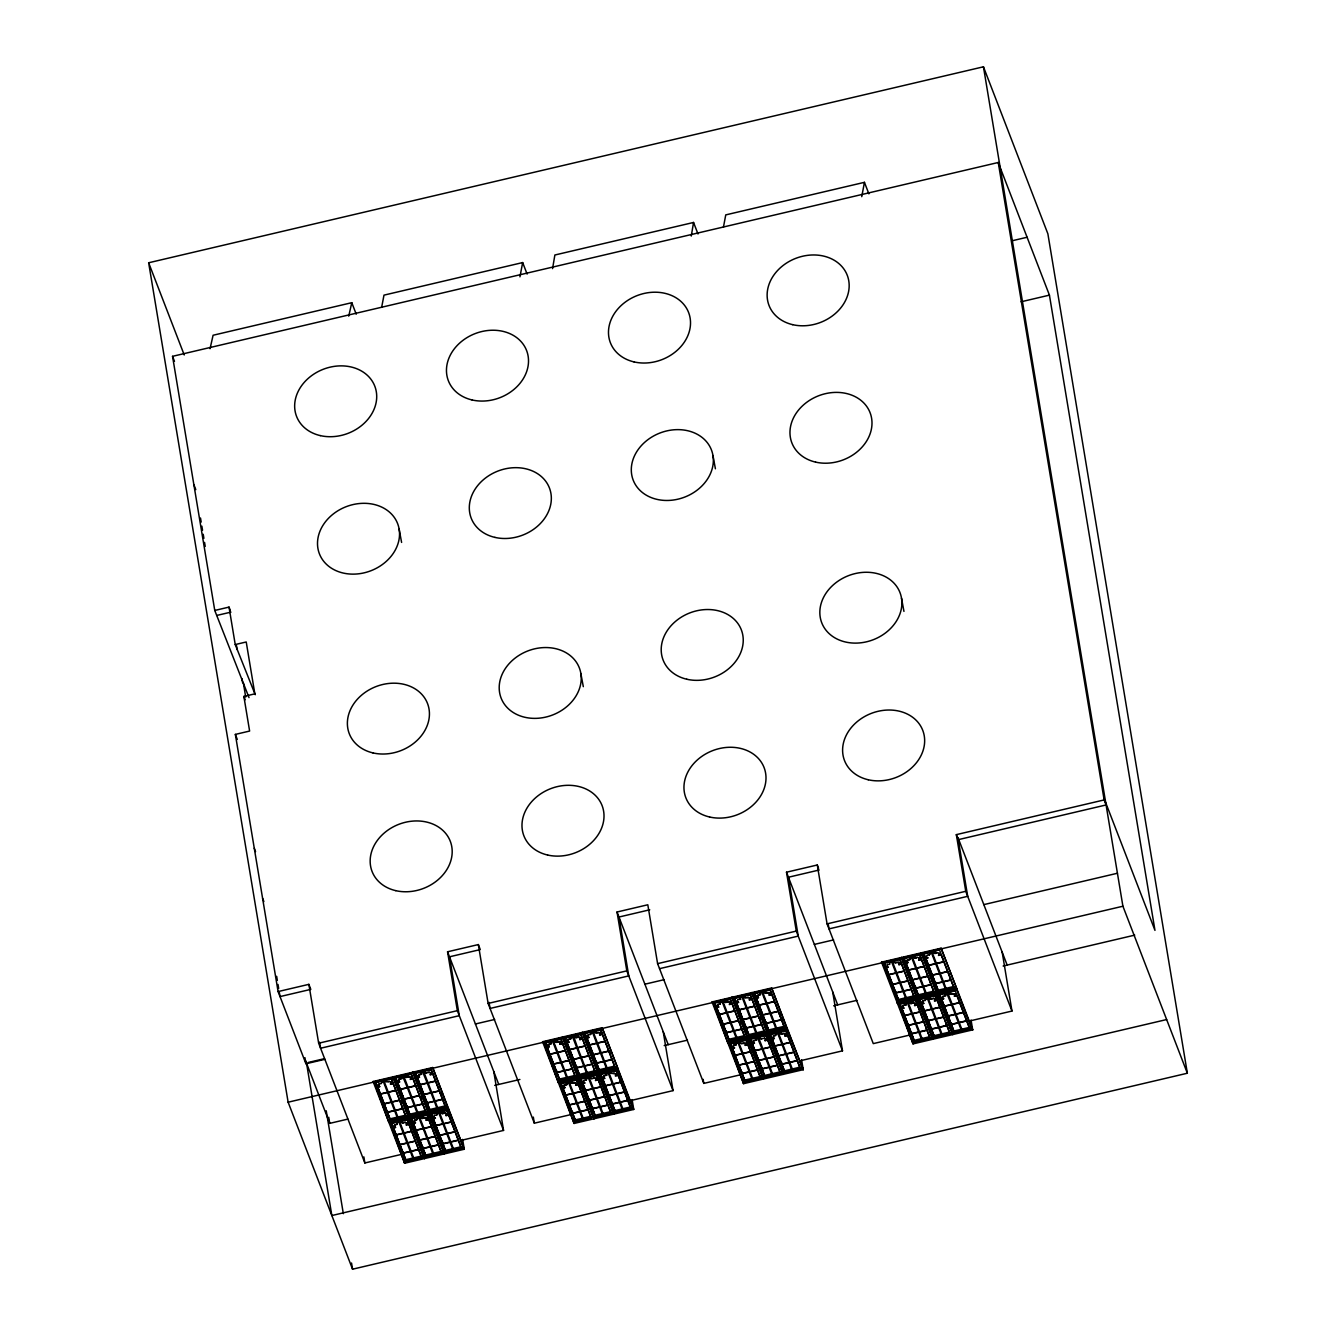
<?xml version="1.0" encoding="UTF-8"?>
<svg xmlns="http://www.w3.org/2000/svg" width="1336" height="1336" viewBox="0 0 1336 1336"><rect width="100%" height="100%" fill="white"/><g stroke="black" fill="none" stroke-linecap="round" stroke-linejoin="round"><path stroke-width="1.5" d="M390.513 1120.737L375.65 1082.177L390.513 1120.737L406.194 1117.046L391.314 1078.503L375.65 1082.177M406.278 1161.585L391.415 1123.042L406.278 1161.585L421.959 1157.911L407.096 1119.368L391.415 1123.042M410.386 1116.061L395.506 1077.517L410.386 1116.061L426.067 1112.387L411.187 1073.843L395.506 1077.517M426.151 1156.926L411.271 1118.382L426.151 1156.926L441.832 1153.252L426.952 1114.692L411.271 1118.382M430.242 1111.402L415.362 1072.858L430.242 1111.402L445.923 1107.728L431.044 1069.167L415.362 1072.858M446.007 1152.267L431.144 1113.706L446.007 1152.267L461.688 1148.576L446.808 1110.032L431.144 1113.706M559.984 1080.941L545.121 1042.397L559.984 1080.941L575.666 1077.267L560.786 1038.707L545.121 1042.397M575.749 1121.806L560.886 1083.262L575.749 1121.806L591.43 1118.115L576.567 1079.572L560.886 1083.262M579.857 1076.282L564.978 1037.738L579.857 1076.282L595.539 1072.608L580.659 1034.047L564.978 1037.738M595.622 1117.147L580.742 1078.586L595.622 1117.147L611.303 1113.456L596.424 1074.912L580.742 1078.586M599.714 1071.622L584.834 1033.062L599.714 1071.622L615.395 1067.932L600.515 1029.388L584.834 1033.062M615.478 1112.47L600.615 1073.927L615.478 1112.47L631.16 1108.796L616.28 1070.253L600.615 1073.927M729.456 1041.161L714.593 1002.601L729.456 1041.161L745.137 1037.471L730.258 998.927L714.593 1002.601M745.221 1082.01L730.358 1043.466L745.221 1082.01L760.902 1078.336L746.039 1039.792L730.358 1043.466M749.329 1036.502L734.449 997.942L749.329 1036.502L765.01 1032.812L750.131 994.268L734.449 997.942M765.094 1077.35L750.214 1038.807L765.094 1077.35L780.775 1073.676L765.895 1035.116L750.214 1038.807M769.185 1031.826L754.306 993.283L769.185 1031.826L784.867 1028.152L769.987 989.609L754.306 993.283M784.95 1072.691L770.087 1034.148L784.95 1072.691L800.631 1069.017L785.752 1030.457L770.087 1034.148M898.928 1001.365L884.065 962.822L898.928 1001.365L914.609 997.691L899.746 959.148L884.065 962.822M914.692 1042.23L899.829 1003.687L914.692 1042.23L930.374 1038.556L915.511 999.996L899.829 1003.687M918.801 996.706L903.921 958.162L918.801 996.706L934.482 993.032L919.602 954.472L903.921 958.162M934.565 1037.571L919.686 999.011L934.565 1037.571L950.247 1033.88L935.367 995.337L919.686 999.011M938.657 992.047L923.777 953.503L938.657 992.047L954.338 988.356L939.458 949.812L923.777 953.503M954.422 1032.912L939.559 994.351L954.422 1032.912L970.103 1029.221L955.223 990.677L939.559 994.351M373.111 1081.525L432.697 1067.531L448.328 1108.997L428.605 1113.055L412.824 1072.19L413.876 1072.524L428.706 1110.967L428.472 1113.656L408.732 1117.714L392.968 1076.849L394.02 1077.183L408.849 1115.627L408.732 1117.714L388.876 1122.374L374.147 1081.843L373.111 1081.525L404.641 1163.238L464.277 1149.244L462.64 1139.391M389.912 1122.708L404.641 1163.238L403.656 1157.327M408.599 1118.315L424.497 1158.579L409.785 1118.048M428.472 1113.656L444.37 1153.903L429.641 1113.372M542.583 1041.729L602.169 1027.735L617.933 1068.6L598.077 1073.259L582.296 1032.411L583.348 1032.728L598.177 1071.171L598.077 1073.259L578.204 1077.935L562.439 1037.07L563.491 1037.404L578.321 1075.831L578.204 1077.935L558.348 1082.594L543.618 1042.063L542.583 1041.729L574.113 1123.442L633.748 1109.448L632.112 1099.611M559.383 1082.911L574.113 1123.442L573.461 1119.518M578.07 1078.536L593.969 1118.783L579.256 1078.252M597.943 1073.877L613.842 1114.124L599.112 1073.593M712.055 1001.95L771.64 987.955L787.271 1029.421L767.549 1033.479L751.767 992.615L752.819 992.949L767.649 1031.392L767.415 1034.081L747.676 1038.139L731.911 997.274L732.963 997.608L747.676 1038.139L727.819 1042.798L713.09 1002.267L712.055 1001.95L743.584 1083.663L803.22 1069.668L801.583 1059.815M728.855 1043.132L743.584 1083.663L742.933 1079.722M747.542 1038.74L763.44 1079.004L748.728 1038.473M767.415 1034.081L783.313 1074.344L768.584 1033.813M881.526 962.154L941.112 948.176L956.877 989.024L937.02 993.683L921.239 952.835L922.291 953.152L937.12 991.596L936.887 994.301L917.147 998.359L901.382 957.495L902.435 957.828L917.147 998.359L897.291 1003.019L897.391 1000.931L882.562 962.488L881.526 962.154L913.056 1043.884L972.692 1029.872L971.055 1020.036M898.326 1003.353L913.056 1043.884L912.404 1039.942M917.014 998.961L932.912 1039.208L918.199 998.677M936.887 994.301L952.785 1034.548L938.056 994.017M402.754 1108.796L395.389 1110.533L398.546 1118.7L405.91 1116.979L391.314 1078.503M418.535 1149.661L411.154 1151.398L414.31 1159.564L421.675 1157.828L407.096 1119.368M422.627 1104.137L415.245 1105.874L418.402 1114.04L425.783 1112.32L411.187 1073.843M438.392 1145.002L431.01 1146.739L434.167 1154.905L441.548 1153.168L426.952 1114.692M442.483 1099.478L435.118 1101.215L438.275 1109.381L445.639 1107.644L431.044 1069.167M458.248 1140.343L450.883 1142.063L454.04 1150.246L461.404 1148.509L446.808 1110.032M572.242 1069.017L564.861 1070.754L568.017 1078.92L575.382 1077.183L560.786 1038.707M588.007 1109.882L580.626 1111.602L583.782 1119.785L591.147 1118.048L576.567 1079.572M592.098 1064.358L584.717 1066.078L587.873 1074.261L595.255 1072.524L580.659 1034.047M607.863 1105.206L600.482 1106.943L603.638 1115.126L611.02 1113.389L596.424 1074.912M611.955 1059.698L604.59 1061.419L607.746 1069.602L615.111 1067.865L600.515 1029.388M627.72 1100.547L620.355 1102.283L623.511 1110.45L630.876 1108.73L616.28 1070.253M741.714 1029.238L734.332 1030.958L737.489 1039.141L744.853 1037.404L730.258 998.927M757.479 1070.086L750.097 1071.823L753.254 1079.989L760.618 1078.269L746.039 1039.792M761.57 1024.562L754.189 1026.298L757.345 1034.465L764.726 1032.745L750.131 994.268M777.335 1065.427L769.953 1067.163L773.11 1075.33L780.491 1073.593L765.895 1035.116M781.426 1019.902L774.062 1021.639L777.218 1029.805L784.583 1028.069L769.987 989.609M797.191 1060.767L789.826 1062.487L792.983 1070.67L800.347 1068.934L785.752 1030.457M911.185 989.442L903.804 991.178L906.96 999.345L914.325 997.625L899.746 959.148M926.95 1030.307L919.569 1032.043L922.725 1040.21L930.09 1038.473L915.511 999.996M931.042 984.782L923.66 986.519L926.817 994.685L934.198 992.949L919.602 954.472M946.807 1025.647L939.425 1027.367L942.581 1035.55L949.963 1033.813L935.367 995.337M939.458 949.812L924.679 953.787M955.223 990.677L940.444 994.652M387.273 1112.303L387.473 1110.8M407.129 1107.644L407.33 1106.141M403.038 1153.168L403.238 1151.665M426.986 1102.968L427.203 1101.482M422.894 1148.492L423.094 1147.006M442.75 1143.833L442.967 1142.347M556.745 1072.507L556.945 1071.021M576.601 1067.848L576.801 1066.362M572.509 1113.372L572.71 1111.886M596.457 1063.189L596.674 1061.702M592.366 1108.713L592.566 1107.227M612.222 1104.054L612.439 1102.551M726.216 1032.728L726.417 1031.242M746.072 1028.069L746.273 1026.566M741.981 1073.593L742.181 1072.09M765.929 1023.409L766.146 1021.906M761.837 1068.934L762.038 1067.431M781.71 1064.258L781.911 1062.771M895.688 992.949L895.888 991.446M915.544 988.273L915.745 986.786M911.453 1033.797L911.653 1032.31M935.4 983.613L935.617 982.127M931.309 1029.138L931.509 1027.651M951.182 1024.478L951.382 1022.975M552.57 268.619L554.874 255.009L693.551 222.461L698.01 233.984M691.263 236.054L693.551 222.461M723.444 227.187L725.749 214.896L864.442 182.331L868.884 193.854M861.753 196.676L864.442 182.331M381.645 307.363L383.983 295.139L522.66 262.574L527.119 274.097M519.938 276.853L522.66 262.574M210.053 348.696L213.092 335.252L351.786 302.688L356.228 314.21M348.729 316.131L351.786 302.688M398.696 1079.488L398.445 1081.041L399.781 1081.926L397.66 1082.427L400.282 1089.241L407.33 1087.587L402.804 1076.649M394.22 1125.73L395.072 1124.728M434.334 1115.694L434.083 1117.23L435.419 1118.115L433.281 1118.616L435.903 1125.43L442.951 1123.776L438.726 1112.821M568.167 1039.709L567.917 1041.245M564.076 1085.233L563.825 1086.769L565.161 1087.654L563.024 1088.155L565.662 1094.969L572.693 1093.316L568.468 1082.36M583.548 1081.292L584.416 1080.273M603.805 1075.898L603.555 1077.451L604.891 1078.336L602.753 1078.837L605.392 1085.65L612.422 1083.997L608.197 1073.025L606.41 1073.493L606.344 1075.229M737.639 999.929L737.155 1001.532L738.725 1002.351L736.604 1002.852L739.225 1009.665L746.273 1008.012L742.031 997.04L740.261 997.508M733.548 1045.437L733.297 1046.99L734.633 1047.875L732.495 1048.376L735.134 1055.189L742.165 1053.536L737.94 1042.564M926.984 955.474L926.499 957.094L928.069 957.895L925.932 958.396L928.553 965.21L935.601 963.557L931.376 952.601M903.019 1005.657L902.769 1007.194M942.364 997.057L945.905 995.654L944.769 995.019L945.354 993.917L948.41 993.199M401.501 1077.15L401.852 1078.82L398.495 1079.438L399.364 1081.876L398.161 1082.36M421.374 1072.491L421.107 1074.01M397.41 1122.674L396.859 1124.528M551.117 1042.03L550.332 1043.049L551.467 1043.7L547.927 1045.086L549.397 1046.806L547.259 1047.307L549.898 1054.121L556.928 1052.467L552.703 1041.495L550.916 1041.946M586.738 1078.219L586.203 1080.072M606.611 1073.56L606.962 1075.229L603.588 1075.847L604.473 1078.286L603.254 1078.77M740.445 997.574L740.194 999.261L738.023 999.495M759.766 993.917L760.318 992.915M742.816 1042.948L745.889 1043.316L745.438 1045.203L747.893 1044.618L745.07 1045.42L745.672 1043.399L741.68 1043.6L739.209 1042.314L736.153 1043.032L736.086 1044.785M736.353 1043.099L735.936 1044.952M756.209 1038.439L756.577 1040.109L753.203 1040.727L754.088 1043.165L752.869 1043.65M775.531 1034.782L777.669 1033.246L781.894 1044.218L774.863 1045.871L772.225 1039.057L774.362 1038.556L773.026 1037.655M890.06 962.454C888.891 964.358 891.329 964.425 887.638 964.375L887.054 964.742M905.274 1004.321L907.411 1002.785L911.636 1013.757L904.606 1015.41L901.967 1008.596L904.105 1008.095L902.535 1007.277L902.819 1005.607L906.175 1004.989L903.487 1005.357M945.554 993.984L945.287 995.504M430.843 1073.593L430.075 1074.812L432.914 1074.01L430.459 1074.578L430.91 1072.708L427.837 1072.34M428.672 1119.752L426.368 1120.102L426.819 1118.232L425.499 1117.781M448.529 1115.092L446.224 1115.443L446.675 1113.573L445.356 1113.122L442.433 1113.706M562.506 1043.767L560.202 1044.117L560.652 1042.247L559.467 1041.662L556.411 1042.397M618 1075.296L615.696 1075.664M731.978 1003.987L729.673 1004.338L730.124 1002.451L728.805 1002.017M751.851 999.328L749.546 999.679L749.997 997.792L746.907 997.424M787.472 1035.517L785.167 1035.868L785.618 1033.997L784.432 1033.413L781.376 1034.131L778.504 1033.162L782.696 1044.017L790.077 1042.297M921.322 959.532L919.018 959.883L919.469 958.012L918.149 957.561M941.179 954.873L938.874 955.223L939.325 953.353L938.006 952.902M917.231 1005.056L914.909 1005.407M953.136 993.717L954.873 994.285L954.271 996.305L957.094 995.504L954.639 996.088L955.09 994.201L953.904 993.633L950.848 994.351M381.244 1083.529L378.622 1084.097L378.355 1085.784L379.925 1086.585L377.787 1087.087L380.426 1093.9L387.457 1092.247L383.232 1081.292M379.307 1083.863L378.589 1085.7M434.801 1115.393L433.699 1116.428L435.002 1118.082L433.782 1118.549M576.066 1037.721L572.225 1036.736L570.789 1037.287L570.572 1039.074L567.967 1039.658L567.683 1041.328L569.253 1042.147L567.132 1042.631L569.754 1049.445L576.801 1047.808L572.559 1036.836L570.589 1038.74M588.508 1034.749L587.773 1036.586L589.126 1037.471L586.988 1037.972L589.61 1044.785L596.658 1043.132L592.433 1032.177L590.579 1034.214M571.975 1083.245L569.737 1082.11L566.681 1082.811L566.097 1083.913L567.232 1084.565L563.875 1085.183L564.744 1087.621L563.525 1088.088M718.25 1004.288L717.532 1006.125L718.868 1007.01L716.731 1007.511L719.369 1014.325L726.4 1012.671L722.175 1001.716L720.588 1002.25L720.321 1003.92M757.295 995.203L759.867 994.552M734.015 1045.153L732.913 1046.171L734.215 1047.825L732.996 1048.309M887.722 964.508L886.77 966.412L888.34 967.231L886.202 967.732L888.841 974.545L895.872 972.892L891.646 961.92L889.86 962.388M906.91 960.083L909.666 959.465L911.219 957.294M923.36 1000.697L922.625 1002.534L923.961 1003.419L921.84 1003.92L924.462 1010.734L931.509 1009.081L927.267 998.126L925.681 998.66L925.28 1000.497M943.132 995.904L942.264 997.942L943.834 998.76L941.696 999.261L944.335 1006.075L951.366 1004.422L946.84 993.483M388.191 1081.793L386.171 1081.609M408.048 1077.133L406.027 1076.95M557.663 1041.996L555.642 1041.83M576.267 1037.721L578.571 1036.953M402.704 1123.042L405.008 1122.257M403.956 1122.641L400.199 1122.04M422.56 1118.366L425.633 1117.648M572.175 1083.245L576.417 1083.112L575.599 1085.216L578.421 1084.415L575.966 1084.982M611.136 1073.359L616.146 1073.777L615.328 1075.881L617.967 1075.263M895.354 962.822L898.41 962.104L899.596 962.672L899.145 964.559L901.6 963.974L898.777 964.776L899.378 962.755L894.586 962.254M915.21 958.146L917.531 957.378M916.463 957.762L912.705 957.16M935.083 953.487L937.388 952.718M936.336 953.102L932.561 952.485M782.629 1033.747L780.608 1033.58M911.119 1003.67L913.423 1002.902M912.371 1003.286L907.077 1002.685L905.624 1003.236L905.574 1004.839M939.676 1007.16L932.311 1008.897L928.119 998.042L931.008 999.161L934.048 998.293L935.233 998.86L934.782 1000.747L937.237 1000.18L934.398 1000.981L935 998.961L933.279 998.376M931.008 999.161L932.227 998.627M952.1 993.967L950.08 993.784M381.445 1081.743L386.371 1081.509M382.931 1081.308L381.211 1083.446M422.61 1071.856L420.573 1073.509L421.725 1074.161L417.934 1075.563L419.638 1077.267L417.517 1077.768L420.139 1084.582L427.186 1082.928L422.66 1071.99L426.451 1072.841M422.36 1118.366L418.519 1117.38L417.082 1117.931L417.016 1119.535M418.569 1117.514L416.882 1119.384M720.388 1002.167L723.444 1001.466M438.425 1112.838L436.738 1114.725M568.184 1082.377L566.631 1084.398M909.732 957.712L912.772 957.01L915.01 958.146M934.866 953.487L931.025 952.485L929.589 953.052L929.522 954.806L927.368 955.056M931.075 952.618L929.238 954.973M757.462 1037.805L756.026 1038.356L755.959 1040.109L753.404 1040.777L753.153 1042.331L754.489 1043.216L752.368 1043.717L754.99 1050.53L762.038 1048.877L757.512 1037.938L761.503 1038.807M148.647 262.774L983.446 66.8L1047.875 233.8L1187.353 1073.226L352.554 1269.2L288.125 1102.2L148.647 262.774L184.234 354.975M249.03 697.626L214.762 610.452L172.544 356.328L998.242 162.491L1049.428 295.139L1154.972 930.374L1103.786 797.726M1012.922 240.58L1027.083 237.257M1021.105 301.786L1049.428 295.139M214.762 610.452L229.024 607.095L230.31 610.452M216.699 615.462L230.961 612.122M229.024 607.095L235.236 644.553L246.225 641.981L254.842 693.852L243.87 696.423L249.615 731.059L235.353 734.399L278.088 991.579L305.944 1063.773L324.648 1059.381M278.088 991.579L308.866 984.348L310.804 989.375L280.026 996.589L279.358 992.531M448.328 1108.997L464.227 1149.244L460.87 1140.443L503.555 1130.423L457.346 1010.667L447.56 951.783L478.338 944.569L480.275 949.579L449.497 956.81L459.283 1015.677L320.59 1048.242L319.571 1042.147M630.341 1100.647L673.027 1090.627L626.818 970.871L617.032 912.004L647.81 904.773L657.596 963.64L703.805 1083.396L740.177 1074.862M787.271 1029.421L803.17 1069.668L799.813 1060.868L842.498 1050.847L796.289 931.092L786.503 872.208L817.281 864.993L818.584 868.333M956.342 834.633L1104.154 799.93L1106.091 804.957L958.279 839.659L956.342 834.633L965.761 891.296L1011.97 1011.051L969.285 1021.071M649.747 909.799L618.969 917.03L628.755 975.898L490.061 1008.446L489.043 1002.367M819.218 870.003L788.44 877.234L798.227 936.102L659.533 968.667M308.866 984.348L318.653 1043.216L457.346 1010.667M478.338 944.569L488.124 1003.436L626.818 970.871M657.596 963.64L796.289 931.092M817.281 864.993L827.067 923.861L965.761 891.296M308.416 1062.421L324.531 1058.646M475.416 1023.977L494.654 1019.468M644.887 984.198L664.126 979.672M814.359 944.402L833.597 939.893M983.83 904.622L1117.464 873.243M374.147 1081.843L392.834 1077.451M394.02 1077.183L412.707 1072.791M413.876 1072.524L432.563 1068.132M543.618 1042.063L562.306 1037.671M563.491 1037.404L582.179 1033.012M583.348 1032.728L602.035 1028.353M713.09 1002.267L731.777 997.892M732.963 997.608L751.65 993.216M752.819 992.949L771.507 988.557M882.562 962.488L901.249 958.096M902.435 957.828L921.122 953.436M922.291 953.152L940.978 948.777M288.125 1102.2L1122.908 906.225L1187.353 1073.226M376.535 1082.477L391.281 1079.004M396.391 1077.801L411.154 1074.344M416.264 1073.142L431.01 1069.685M546.006 1042.681L560.753 1039.224M565.863 1038.022L580.626 1034.565M585.736 1033.363L600.482 1029.889M715.478 1002.902L730.224 999.428M735.334 998.242L750.097 994.769M755.207 993.567L769.953 990.11M884.95 963.106L899.696 959.649M904.823 958.446L919.569 954.99M550.85 1043.7L548.094 1044.318L548.979 1046.756L547.76 1047.24M590.579 1034.381L587.823 1034.982L588.708 1037.437L587.489 1037.905M590.428 1034.548L590.646 1032.628L593.702 1031.926L600.382 1032.912L599.931 1034.799L602.386 1034.214L599.547 1035.033L600.148 1033.012M379.507 1086.552L378.288 1087.02M419.237 1077.217L418.018 1077.684M568.852 1042.097L567.633 1042.564M738.324 1002.317L737.105 1002.785M887.922 967.18L886.703 967.665M927.652 957.862L926.433 958.33M562.473 1043.733L559.834 1044.351L560.435 1042.331L558.698 1041.763M731.944 1003.937L729.306 1004.572L729.907 1002.551M751.817 999.278L749.162 999.896L749.913 998.677L748.678 997.357L745.354 998.059L742.883 996.973L747.058 1007.828L754.439 1006.091M921.289 959.498L918.634 960.116L919.235 958.096M395.64 1090.326L388.258 1092.063L384.067 1081.208M415.496 1085.667L408.115 1087.404L403.94 1076.549L406.595 1077.501M435.352 1081.008L427.988 1082.728L423.796 1071.889L426.267 1072.975L428.956 1072.223M565.111 1050.547L557.73 1052.267L553.538 1041.429L556.21 1042.381M584.968 1045.888L577.586 1047.608L573.762 1036.719M604.824 1041.212L597.459 1042.948L593.267 1032.093L596.157 1033.212L599.196 1032.344M734.583 1010.751L727.201 1012.488L723.01 1001.633L725.882 1002.601M774.312 1001.432L766.931 1003.169L762.739 992.314M904.054 970.971L896.673 972.708L892.481 961.853L895.153 962.805M923.911 966.312L916.529 968.032L912.354 957.177M395.74 1090.593L388.358 1092.314L392.032 1101.849L399.414 1100.112M415.596 1085.918L408.215 1087.654L411.906 1097.19L419.27 1095.453M435.452 1081.258L428.088 1082.995L431.762 1092.531L439.143 1090.794M565.212 1050.797L557.83 1052.534L561.504 1062.07L568.885 1060.333M585.068 1046.138L577.686 1047.875L581.377 1057.394L588.742 1055.674M604.924 1041.479L597.559 1043.199L601.233 1052.735L608.615 1050.998M734.683 1011.018L727.302 1012.738L730.976 1022.274L738.357 1020.554M754.539 1006.342L747.158 1008.079L750.849 1017.615L758.213 1015.878M774.396 1001.683L767.031 1003.419L770.705 1012.955L778.086 1011.218M904.155 971.222L896.773 972.959L900.447 982.494L907.829 980.758M924.011 966.563L916.63 968.299L920.32 977.835L927.685 976.098M399.514 1100.38L392.133 1102.1L395.289 1110.283L402.67 1108.546M419.37 1095.704L412.006 1097.44L415.145 1105.623L422.527 1103.887M439.243 1091.044L431.862 1092.781L435.018 1100.947L442.383 1099.227M568.986 1060.584L561.604 1062.32L564.761 1070.487L572.142 1068.767M588.842 1055.924L581.477 1057.661L584.617 1065.827L591.998 1064.091M608.715 1051.265L601.334 1052.985L604.49 1061.168L611.855 1059.431M738.457 1020.804L731.076 1022.541L734.232 1030.707L741.614 1028.97M758.314 1016.145L750.949 1017.865L754.088 1026.048L761.47 1024.311M778.187 1011.469L770.805 1013.206L773.962 1021.372L781.326 1019.652M907.929 981.008L900.548 982.745L903.704 990.911L911.085 989.191M927.785 976.349L920.42 978.086L923.56 986.252L930.942 984.532M400.633 1102.618L404.808 1101.632M420.489 1097.958L424.681 1096.973M440.346 1093.282L442.45 1092.798M570.105 1062.821L574.28 1061.853M589.961 1058.162L594.153 1057.177M609.834 1053.503L611.921 1053.018M739.576 1023.042L743.751 1022.057M759.433 1018.383L763.624 1017.397M779.305 1013.723L781.393 1013.222M909.048 983.263L913.223 982.277M928.904 978.587L933.096 977.618M948.777 973.927L950.865 973.443M306.412 1062.905L329.741 1123.359L347.861 1119.1M494.721 1085.383L519.904 1079.471M664.192 1045.604L687.455 1040.143M833.664 1005.808L856.927 1000.347M1003.136 966.028L1134.715 935.133M390.529 1118.733L405.276 1115.276L406.194 1117.046M410.386 1114.074L425.149 1110.617L426.067 1112.387M430.259 1109.414L445.005 1105.941L445.923 1107.728M560.001 1078.954L574.747 1075.497L575.666 1077.267M579.857 1074.294L594.62 1070.821L595.539 1072.608M599.73 1069.618L614.476 1066.161L615.395 1067.932M729.473 1039.158L744.219 1035.701L745.137 1037.471M749.329 1034.498L764.092 1031.041L765.01 1032.812M769.202 1029.839L783.948 1026.382L784.867 1028.152M898.944 999.378L913.69 995.921L914.609 997.691M918.817 994.719L933.563 991.245L934.482 993.032M938.674 990.059L953.42 986.586L954.338 988.356M388.976 1120.286L407.664 1115.894M408.849 1115.627L427.537 1111.235M428.706 1110.967L447.393 1106.575M558.448 1080.507L577.135 1076.115M578.321 1075.831L597.008 1071.455M598.177 1071.171L616.865 1066.779M727.92 1040.711L746.607 1036.335M747.793 1036.051L766.48 1031.659M767.649 1031.392L786.336 1027M897.391 1000.931L916.078 996.539M917.264 996.272L935.952 991.88M937.12 991.596L955.808 987.22M388.876 1122.374L448.462 1108.379M558.348 1082.594L617.933 1068.6M727.819 1042.798L787.405 1028.82M897.291 1003.019L956.877 989.024M392.3 1123.325L407.046 1119.869M412.173 1118.666L426.919 1115.209M432.029 1114.007L446.775 1110.533M561.771 1083.546L576.517 1080.089M581.644 1078.887L596.39 1075.413M601.501 1074.211L616.247 1070.754M731.243 1043.75L745.989 1040.293M751.116 1039.091L765.862 1035.634M770.972 1034.431L785.718 1030.975M900.715 1003.971L915.477 1000.514M920.587 999.311L935.334 995.838M434.718 1115.276L436.688 1114.976M584.617 1082.962L583.398 1083.429M595.839 1080.323L598.294 1079.738L595.455 1080.557L596.29 1078.436L593.201 1078.085M903.687 1008.045L902.468 1008.513M943.416 998.727L942.197 999.194M428.639 1119.718L425.984 1120.336L426.585 1118.315M448.495 1115.042L445.857 1115.677L446.458 1113.656M787.438 1035.483L784.8 1036.101L785.401 1034.081L783.664 1033.513M917.181 1005.023L914.542 1005.641L915.36 1003.536L913.407 1003.052M411.404 1131.191L404.023 1132.928L399.831 1122.073M431.261 1126.532L423.896 1128.252L419.704 1117.397M451.134 1121.856L443.752 1123.593L439.561 1112.738M580.876 1091.412L573.495 1093.132L569.303 1082.277M600.732 1086.736L593.368 1088.473L589.176 1077.618M620.605 1082.077L613.224 1083.813L609.032 1072.958L611.337 1073.259M750.348 1051.616L742.966 1053.352L738.775 1042.497M770.204 1046.956L762.839 1048.693L758.648 1037.838L761.537 1038.94L764.576 1038.072M919.819 1011.836L912.438 1013.556L908.246 1002.701L910.918 1003.67M411.505 1131.442L404.123 1133.178L407.797 1142.714L415.179 1140.977M431.361 1126.782L423.98 1128.519L427.67 1138.055L435.035 1136.318M451.234 1122.123L443.853 1123.843L447.527 1133.379L454.908 1131.659M580.976 1091.662L573.595 1093.399L577.269 1102.918L584.65 1101.198M600.833 1087.003L593.451 1088.723L597.142 1098.259L604.507 1096.522M620.706 1082.327L613.324 1084.064L616.998 1093.6L624.38 1091.863M750.448 1051.866L743.066 1053.603L746.74 1063.139L754.122 1061.402M770.304 1047.207L762.923 1048.944L766.613 1058.479L773.978 1056.743M790.177 1042.548L782.796 1044.284L786.47 1053.803L793.851 1052.083M919.919 1012.087L912.538 1013.824L916.212 1023.343L923.593 1021.622M939.776 1007.428L932.394 1009.148L936.085 1018.683L943.45 1016.963M415.279 1141.228L407.897 1142.965L411.054 1151.131L418.435 1149.411M435.135 1136.569L427.77 1138.305L430.91 1146.472L438.291 1144.752M455.008 1131.909L447.627 1133.646L450.783 1141.812L458.148 1140.076M584.75 1101.448L577.369 1103.185L580.525 1111.352L587.907 1109.615M604.607 1096.789L597.242 1098.509L600.382 1106.692L607.763 1104.955M624.48 1092.13L617.098 1093.85L620.255 1102.033L627.636 1100.296M754.222 1061.669L746.841 1063.389L749.997 1071.572L757.378 1069.835M774.078 1056.993L766.714 1058.73L769.853 1066.896L777.235 1065.176M793.951 1052.334L786.57 1054.071L789.726 1062.237L797.108 1060.5M923.694 1021.873L916.312 1023.61L919.469 1031.776L926.85 1030.039M943.55 1017.214L936.185 1018.95L939.325 1027.117L946.706 1025.38M318.653 1043.216L364.862 1162.971L401.234 1154.438M488.124 1003.436L534.333 1123.192L570.706 1114.641M909.649 1035.083L873.276 1043.616L827.067 923.861M406.294 1159.598L421.04 1156.141L421.959 1157.911M426.167 1154.939L440.913 1151.465L441.832 1153.252M446.024 1150.279L460.77 1146.806L461.688 1148.576M575.766 1119.818L590.512 1116.345L591.43 1118.115M595.639 1115.142L610.385 1111.686L611.303 1113.456M615.495 1110.483L630.241 1107.026L631.16 1108.796M745.237 1080.022L759.984 1076.565L760.902 1078.336M765.11 1075.363L779.857 1071.906L780.775 1073.676M784.967 1070.704L799.713 1067.23L800.631 1069.017M914.709 1040.243L929.455 1036.769L930.374 1038.556M934.582 1035.584L949.328 1032.11L950.247 1033.88M954.438 1030.908L969.184 1027.451L970.103 1029.221M404.741 1161.151L423.428 1156.759M424.614 1156.492L443.301 1152.1M444.47 1151.816L463.158 1147.44M574.213 1121.355L592.9 1116.979M594.086 1116.696L612.773 1112.303M613.942 1112.036L632.629 1107.644L633.698 1109.465L602.169 1027.735M743.684 1081.575L762.372 1077.183M763.557 1076.916L782.245 1072.524M783.414 1072.24L802.101 1067.865M913.156 1041.779L931.843 1037.404M933.029 1037.12L951.716 1032.745M952.885 1032.461L971.573 1028.069L972.641 1029.889M1166.645 1019.552L331.846 1215.543L306.211 1061.235M727.051 1002.1L728.187 1001.833M766.78 992.765L769.853 993.132L769.402 995.019L771.857 994.435L769.018 995.236L769.62 993.216L763.09 992.281L760.117 992.832L759.917 994.285M388.108 1081.676L389.244 1081.408M407.964 1077L411.054 1077.367L410.603 1079.254L413.058 1078.67L410.219 1079.471L410.82 1077.451L409.1 1076.883M613.074 1073.409L614.209 1073.142M574.463 1082.611L571.775 1083.379L569.67 1082.243M424.865 1117.748L422.176 1118.499L420.055 1117.38M720.071 1003.954L717.582 1004.522L718.451 1006.977L717.232 1007.444M568.652 1039.408L570.539 1038.99M925.18 1000.363L922.675 1000.948L923.56 1003.386L922.341 1003.854M420.857 1074.194L418.953 1074.411L418.302 1076.365M773.661 1035.701L775.465 1035.216M399.08 1079.07L404.357 1076.365M733.932 1045.019L735.835 1044.802M604.189 1075.48L606.193 1075.263M586.237 1079.939L583.732 1080.507L583.448 1082.193L585.018 1082.995L582.897 1083.496L585.519 1090.31L592.566 1088.656L588.324 1077.701M564.543 1084.932L566.33 1084.732M416.765 1119.718L414.26 1120.303L415.145 1122.741L413.926 1123.209M891.312 961.82L892.916 961.669M741.697 996.94L745.171 997.274M552.369 1041.395L553.972 1041.245M778.938 1032.995L775.882 1033.697C775.615 1036.135 776.583 1035.383 773.06 1036.068L773.945 1038.506L772.726 1038.974M607.847 1072.925L609.466 1072.775M439.995 1112.571L436.939 1113.272L436.872 1114.859M906.576 962.989L907.795 962.521L906.493 960.868L910.284 959.465L909.382 958.797M756.961 998.126L758.18 997.641L756.877 995.988L760.668 994.585L759.7 994.368M394.053 1127.885L395.272 1127.4L394.404 1124.962L397.143 1124.344L397.209 1122.591L400.266 1121.889L402.503 1123.025M739.91 999.428L740.795 999.245L739.91 998.593M720.037 1004.087L720.154 1003.87M765.611 993.283L763.173 992.13M741.68 1043.6L739.142 1042.464M592.032 1078.586L587.99 1077.584L586.554 1078.152L586.487 1079.905M728.938 1001.883L725.114 1002.05M579.206 1037.137L580.442 1038.473L579.69 1039.692L582.529 1038.89L580.075 1039.458L580.525 1037.588L575.499 1037.17M389.227 1081.542L391.181 1082.026L390.73 1083.913L393.185 1083.329L390.363 1084.147L390.964 1082.127M445.489 1112.988L441.665 1113.155M404.992 1122.407L406.946 1122.891L406.495 1124.778L408.95 1124.194L406.127 1124.995L406.879 1123.776L405.626 1122.457M589.527 1077.584L591.648 1078.703L594.971 1078.002L596.207 1079.321M439.911 1112.704L442.233 1113.706M416.832 1119.635L414.461 1120.353L414.21 1121.889L415.546 1122.791L413.425 1123.292L416.047 1130.106L423.094 1128.452L418.853 1117.48M914.058 1003.085L915.294 1004.422M764.442 1038.206L765.762 1038.657L765.311 1040.527L767.766 1039.959L764.927 1040.761L765.528 1038.74M614.827 1073.342L616.08 1074.662M575.098 1082.661L576.35 1083.98M429.591 1072.257L430.676 1072.791M394.354 1126.565L395.69 1127.45L393.552 1127.951L396.191 1134.765L403.221 1133.112L398.996 1122.14M925.297 1000.029L926.933 998.009L930.774 999.011M950.364 978.653L951.082 979.939M966.128 1019.518L966.846 1020.787M930.507 983.329L931.225 984.599M946.272 1024.178L946.99 1025.463M910.634 987.989L911.352 989.258M926.399 1028.854L927.134 1030.123M780.892 1018.449L781.61 1019.719M796.657 1059.298L797.375 1060.584M761.036 1023.109L761.754 1024.378M776.8 1063.974L777.519 1065.243M741.163 1027.768L741.881 1029.054M756.928 1068.633L757.662 1069.902M611.42 1058.229L612.139 1059.515M627.185 1099.094L627.903 1100.363M591.564 1062.888L592.282 1064.174M607.329 1103.753L608.047 1105.039M571.691 1067.564L572.409 1068.833M587.456 1108.412L588.191 1109.698M441.949 1098.025L442.667 1099.294M457.714 1138.873L458.432 1140.159M422.092 1102.684L422.811 1103.953M437.857 1143.549L438.575 1144.818M402.219 1107.344L402.938 1108.613M417.984 1148.208L418.719 1149.478M950.647 994.335L947.975 993.383L952.167 1004.238L959.549 1002.501L956.91 995.687M255.243 694.703L235.236 644.553M1007.16 965.076L957.912 837.455L967.698 896.322L829.005 928.887L828.337 924.813M941.112 948.176L972.692 1029.872M956.743 989.625L971.573 1028.069M932.211 952.518L936.402 963.373L943.784 961.636L941.145 954.839L938.49 955.457L939.091 953.436M921.239 952.835L952.785 1034.548M911.503 957.261L915.745 968.233L908.697 969.886L906.075 963.072L908.196 962.571L906.726 960.851M901.382 957.495L932.912 1039.208M786.503 872.208L837.689 1004.872M771.64 987.955L803.17 1069.668M761.904 992.381L766.129 1003.353L759.082 1005.006L756.46 998.192L758.597 997.691L757.111 995.971M751.767 992.615L783.313 1074.344M731.911 997.274L763.44 1079.004M617.032 912.004L668.217 1044.652M617.8 1069.201L632.629 1107.644M582.296 1032.411L613.842 1114.124M562.439 1037.07L593.969 1118.783M447.56 951.783L498.745 1084.431M172.544 356.328L174.482 361.355M432.697 1067.531L464.227 1149.244M193.854 484.601L195.791 489.611M412.824 1072.19L444.37 1153.903M392.968 1076.849L424.497 1158.579M243.87 696.423L245.156 699.763M235.353 734.399L237.29 739.426M254.274 848.243L255.56 851.6M262.591 898.276L263.877 901.616M961.82 1029.188L962.271 1031.058M946.055 988.323L946.506 990.21M941.947 1033.847L942.398 1035.734M926.182 992.982L926.633 994.869M922.09 1038.506L922.541 1040.393M906.326 997.641L906.777 999.528M792.348 1068.967L792.799 1070.854M776.583 1028.102L777.034 1029.989M772.475 1073.626L772.926 1075.513M756.71 1032.778L757.161 1034.648M752.619 1078.286L753.07 1080.173M736.854 1037.437L737.305 1039.324M622.877 1108.746L623.327 1110.633M607.112 1067.898L607.563 1069.785M603.004 1113.422L603.455 1115.293M587.239 1072.557L587.69 1074.445M583.147 1118.082L583.598 1119.969M567.382 1077.217L567.833 1079.104M453.405 1148.543L453.856 1150.43M437.64 1107.678L438.091 1109.565M433.532 1153.202L433.983 1155.089M417.767 1112.337L418.218 1114.224M413.676 1157.861L414.127 1159.748M397.911 1117.013L398.362 1118.883M961.502 1029.254L961.937 1031.141M945.738 988.389L946.172 990.277M941.63 1033.914L942.064 1035.801M925.865 993.065L926.299 994.953M921.773 1038.573L922.207 1040.477M906.008 997.725L906.443 999.612M792.031 1069.034L792.465 1070.938M776.266 1028.186L776.684 1030.073M772.158 1073.71L772.592 1075.597M756.393 1032.845L756.827 1034.732M752.302 1078.369L752.736 1080.256M736.537 1037.504L736.971 1039.391M622.559 1108.83L622.994 1110.717M606.794 1067.965L607.212 1069.852M602.686 1113.489L603.12 1115.376M586.921 1072.624L587.356 1074.511M582.83 1118.148L583.264 1120.036M567.065 1077.3L567.499 1079.187M453.088 1148.609L453.522 1150.496M437.323 1107.761L437.74 1109.648M433.215 1153.285L433.649 1155.172M417.45 1112.42L417.884 1114.307M413.358 1157.945L413.793 1159.832M397.594 1117.08L398.028 1118.967M901.499 598.144A41.917 34.335 -21.1 0 1 845.454 641.998A41.917 34.335 -21.1 0 1 835.651 582.913A41.917 34.335 -21.1 0 1 901.499 598.144L903.954 611.404M712.956 455.509A41.917 34.335 -21.1 0 1 656.928 499.363A41.917 34.335 -21.1 0 1 647.108 440.279A41.917 34.335 -21.1 0 1 712.956 455.509L715.411 468.769M580.843 673.428A41.917 34.335 -21.1 0 1 524.814 717.265A41.917 34.335 -21.1 0 1 514.995 658.197A41.917 34.335 -21.1 0 1 580.843 673.428L583.314 686.671M399.147 529.19A41.917 34.335 -21.1 0 1 343.118 573.027A41.917 34.335 -21.1 0 1 333.299 513.959A41.917 34.335 -21.1 0 1 399.147 529.19L401.602 542.433M983.446 66.8L1122.908 906.225M998.242 162.491L1104.154 799.93M1002.184 952.184L1011.97 1011.051M832.712 991.963L842.498 1050.847M703.137 1079.338L703.805 1083.396M663.24 1031.759L673.027 1090.627M533.331 1117.096L534.333 1123.192M493.769 1071.539L503.555 1130.423M363.86 1156.892L364.862 1162.971M328.706 1117.197L329.741 1123.359M326.234 1110.784L343.335 1213.656M351.535 1263.021L352.554 1269.2M243.319 682.663L245.707 697.075M236.522 645.639L237.173 649.58M241.95 678.588L242.618 682.646M304.942 1057.678L305.944 1063.773M200.517 518.034L201.185 522.092M201.853 526.15L202.538 530.208M203.206 534.266L203.89 538.325M204.558 542.399L205.226 546.457M276.652 976.315L277.337 980.373M278.005 984.432L278.673 988.49M387.557 1092.514L380.51 1094.151L384.2 1103.686L391.231 1102.033L387.557 1092.514M407.413 1087.838L400.382 1089.491L404.056 1099.027L411.104 1097.374L407.413 1087.838M427.286 1083.179L420.239 1084.832L423.929 1094.368L430.96 1092.714L427.286 1083.179M557.029 1052.718L549.998 1054.371L553.672 1063.907L560.702 1062.254L557.029 1052.718M576.885 1048.059L569.854 1049.712L573.528 1059.248L580.575 1057.594L576.885 1048.059M596.758 1043.399L589.71 1045.053L593.401 1054.572L600.432 1052.918L596.758 1043.399M726.5 1012.938L719.469 1014.592L723.143 1024.111L730.174 1022.457L726.5 1012.938M746.356 1008.262L739.326 1009.916L743 1019.452L750.047 1017.798L746.356 1008.262M766.229 1003.603L759.182 1005.257L762.873 1014.792L769.903 1013.139L766.229 1003.603M895.972 973.142L888.941 974.796L892.615 984.331L899.646 982.678L895.972 973.142M915.828 968.483L908.797 970.136L912.471 979.672L919.519 978.019L915.828 968.483M935.701 963.824L928.654 965.477L932.344 974.996L939.375 973.36L935.701 963.824M943.867 961.903L936.503 963.64L940.177 973.159L947.558 971.439L943.867 961.903M391.331 1102.3L384.3 1103.953L387.44 1112.12L394.487 1110.466L391.331 1102.3M411.204 1097.624L404.157 1099.277L407.313 1107.46L414.344 1105.807L411.204 1097.624M431.06 1092.965L424.013 1094.618L427.169 1102.784L434.217 1101.148L431.06 1092.965M560.803 1062.504L553.772 1064.157L556.912 1072.34L563.959 1070.687L560.803 1062.504M580.676 1057.845L573.628 1059.498L576.785 1067.664L583.815 1066.011L580.676 1057.845M600.532 1053.185L593.485 1054.839L596.641 1063.005L603.688 1061.352L600.532 1053.185M730.274 1022.725L723.244 1024.378L726.4 1032.544L733.431 1030.891L730.274 1022.725M750.147 1018.065L743.1 1019.719L746.256 1027.885L753.287 1026.232L750.147 1018.065M770.004 1013.389L762.973 1015.043L766.112 1023.226L773.16 1021.572L770.004 1013.389M899.746 982.929L892.715 984.582L895.872 992.765L902.902 991.112L899.746 982.929M919.619 978.269L912.572 979.923L915.728 988.089L922.758 986.436L919.619 978.269M939.475 973.61L932.444 975.263L935.584 983.43L942.632 981.776L939.475 973.61M947.658 971.689L940.277 973.426L943.433 981.593L950.798 979.856L947.658 971.689M394.588 1110.717L387.54 1112.37L390.696 1120.553L397.744 1118.9L394.588 1110.717M414.444 1106.058L407.413 1107.711L410.569 1115.877L417.6 1114.224L414.444 1106.058M434.317 1101.398L427.269 1103.052L430.426 1111.218L437.473 1109.565L434.317 1101.398M564.059 1070.938L557.012 1072.591L560.168 1080.757L567.215 1079.104L564.059 1070.938M583.915 1066.278L576.885 1067.932L580.041 1076.098L587.072 1074.445L583.915 1066.278M603.788 1061.602L596.741 1063.256L599.897 1071.439L606.945 1069.785L603.788 1061.602M733.531 1031.158L726.483 1032.795L729.64 1040.978L736.687 1039.324L733.531 1031.158M753.387 1026.482L746.356 1028.135L749.513 1036.318L756.543 1034.665L753.387 1026.482M773.26 1021.823L766.213 1023.476L769.369 1031.642L776.416 1029.989L773.26 1021.823M903.002 991.362L895.955 993.015L899.111 1001.182L906.159 999.528L903.002 991.362M922.859 986.703L915.828 988.356L918.984 996.522L926.015 994.869L922.859 986.703M942.732 982.043L935.684 983.697L938.841 991.863L945.888 990.21L942.732 982.043M950.898 980.123L943.533 981.843L946.69 990.026L954.054 988.289L950.898 980.123M403.322 1133.362L396.291 1135.015L399.965 1144.551L406.996 1142.898L403.322 1133.362M423.195 1128.703L416.147 1130.356L419.821 1139.892L426.869 1138.239L423.195 1128.703M443.051 1124.044L436.004 1125.697L439.694 1135.216L446.725 1133.579L443.051 1124.044M572.793 1093.583L565.763 1095.236L569.437 1104.772L576.467 1103.118L572.793 1093.583M592.666 1088.923L585.619 1090.577L589.293 1100.096L596.34 1098.442L592.666 1088.923M612.523 1084.247L605.475 1085.901L609.166 1095.437L616.197 1093.783L612.523 1084.247M742.265 1053.787L735.234 1055.44L738.908 1064.976L745.939 1063.322L742.265 1053.787M762.138 1049.127L755.09 1050.781L758.764 1060.316L765.812 1058.663L762.138 1049.127M781.994 1044.468L774.947 1046.121L778.637 1055.657L785.668 1054.004L781.994 1044.468M911.737 1014.007L904.706 1015.661L908.38 1025.196L915.41 1023.543L911.737 1014.007M931.61 1009.348L924.562 1011.001L928.236 1020.52L935.283 1018.867L931.61 1009.348M951.466 1004.672L944.418 1006.325L948.109 1015.861L955.14 1014.208L951.466 1004.672M959.649 1002.768L952.267 1004.488L955.941 1014.024L963.323 1012.287L959.649 1002.768M407.096 1143.148L400.065 1144.802L403.221 1152.985L410.252 1151.331L407.096 1143.148M426.969 1138.489L419.921 1140.142L423.078 1148.309L430.125 1146.655L426.969 1138.489M446.825 1133.83L439.795 1135.483L442.934 1143.649L449.981 1141.996L446.825 1133.83M576.567 1103.369L569.537 1105.022L572.693 1113.189L579.724 1111.535L576.567 1103.369M596.44 1098.71L589.393 1100.363L592.549 1108.529L599.597 1106.876L596.44 1098.71M616.297 1094.034L609.266 1095.687L612.406 1103.87L619.453 1102.217L616.297 1094.034M746.039 1063.573L739.008 1065.226L742.165 1073.409L749.195 1071.756L746.039 1063.573M765.912 1058.914L758.865 1060.567L762.021 1068.75L769.068 1067.097L765.912 1058.914M785.768 1054.254L778.738 1055.908L781.877 1064.074L788.925 1062.421L785.768 1054.254M915.511 1023.793L908.48 1025.447L911.636 1033.613L918.667 1031.96L915.511 1023.793M935.384 1019.134L928.336 1020.787L931.493 1028.954L938.54 1027.3L935.384 1019.134M955.24 1014.475L948.209 1016.128L951.349 1024.294L958.396 1022.641L955.24 1014.475M963.423 1012.554L956.042 1014.274L959.198 1022.457L966.579 1020.721L963.423 1012.554M410.352 1151.582L403.322 1153.235L406.461 1161.401L413.509 1159.748L410.352 1151.582M430.209 1146.923L423.178 1148.576L426.334 1156.742L433.365 1155.089L430.209 1146.923M450.082 1142.263L443.034 1143.917L446.191 1152.083L453.238 1150.43L450.082 1142.263M579.824 1111.803L572.793 1113.456L575.933 1121.622L582.98 1119.969L579.824 1111.803M599.68 1107.127L592.65 1108.78L595.806 1116.963L602.837 1115.31L599.68 1107.127M619.553 1102.467L612.506 1104.12L615.662 1112.287L622.71 1110.65L619.553 1102.467M749.296 1072.006L742.265 1073.66L745.404 1081.843L752.452 1080.189L749.296 1072.006M769.152 1067.347L762.121 1069L765.277 1077.167L772.308 1075.513L769.152 1067.347M789.025 1062.688L781.977 1064.341L785.134 1072.507L792.181 1070.854L789.025 1062.688M918.767 1032.227L911.737 1033.88L914.876 1042.047L921.923 1040.393L918.767 1032.227M938.623 1027.568L931.593 1029.221L934.749 1037.387L941.78 1035.734L938.623 1027.568M958.497 1022.892L951.449 1024.545L954.605 1032.728L961.653 1031.075L958.497 1022.892M966.663 1020.971L959.298 1022.708L962.454 1030.874L969.819 1029.154L966.663 1020.971M372.994 752.919A41.917 34.335 -21.1 0 0 429.04 709.065A41.917 34.335 -21.1 0 0 363.192 693.835A41.917 34.335 -21.1 0 0 372.994 752.919M320.273 435.603A41.917 34.335 -21.1 0 0 376.318 391.765A41.917 34.335 -21.1 0 0 310.47 376.518A41.917 34.335 -21.1 0 0 320.273 435.603M395.773 890.661A41.917 34.335 -21.1 0 0 451.802 846.824A41.917 34.335 -21.1 0 0 385.954 831.593A41.917 34.335 -21.1 0 0 395.773 890.661M494.921 537.389A41.917 34.335 -21.1 0 0 550.95 493.552A41.917 34.335 -21.1 0 0 485.118 478.305A41.917 34.335 -21.1 0 0 494.921 537.389M547.593 855.023A41.917 34.335 -21.1 0 0 603.621 811.186A41.917 34.335 -21.1 0 0 537.773 795.955A41.917 34.335 -21.1 0 0 547.593 855.023M472.092 399.965A41.917 34.335 -21.1 0 0 528.121 356.111A41.917 34.335 -21.1 0 0 462.273 340.88A41.917 34.335 -21.1 0 0 472.092 399.965M686.804 679.239A41.917 34.335 -21.1 0 0 742.849 635.402A41.917 34.335 -21.1 0 0 677.001 620.171A41.917 34.335 -21.1 0 0 686.804 679.239M709.583 816.997A41.917 34.335 -21.1 0 0 765.611 773.16A41.917 34.335 -21.1 0 0 699.763 757.913A41.917 34.335 -21.1 0 0 709.583 816.997M634.082 361.922A41.917 34.335 -21.1 0 0 690.127 318.085A41.917 34.335 -21.1 0 0 624.279 302.854A41.917 34.335 -21.1 0 0 634.082 361.922M792.732 324.681A41.917 34.335 -21.1 0 0 848.777 280.844A41.917 34.335 -21.1 0 0 782.929 265.613A41.917 34.335 -21.1 0 0 792.732 324.681M868.233 779.756A41.917 34.335 -21.1 0 0 924.262 735.902A41.917 34.335 -21.1 0 0 858.413 720.672A41.917 34.335 -21.1 0 0 868.233 779.756M815.578 462.106A41.917 34.335 -21.1 0 0 871.606 418.268A41.917 34.335 -21.1 0 0 805.758 403.038A41.917 34.335 -21.1 0 0 815.578 462.106"/></g></svg>
